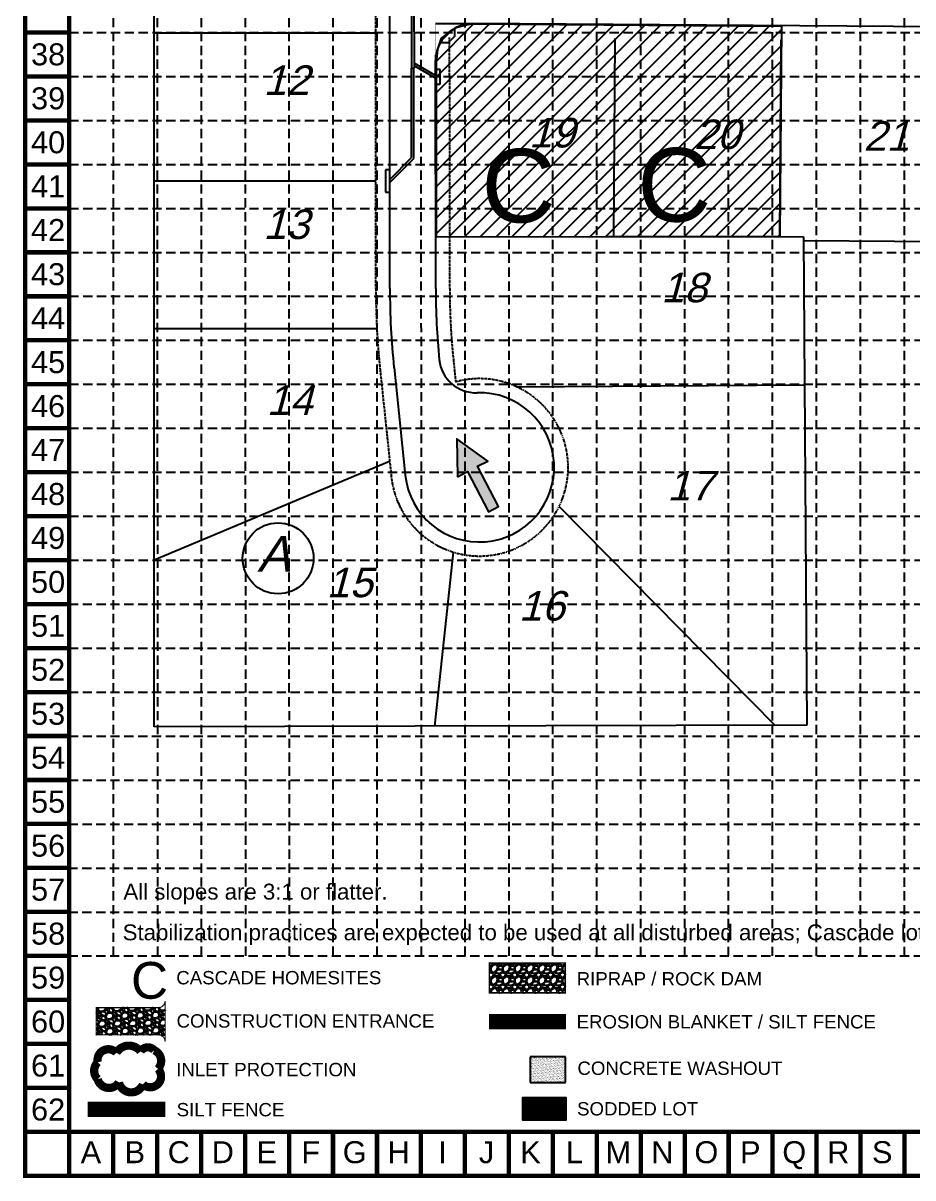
# Model space of a CAD drawing. Header units: inches. Extents: x 2410449 to 2411642, y 7107064 to 7108971.
# Drawn here: x 2410449 to 2411051, y 7107064 to 7107846 of the extents above; entities that cross this region are included whole.
import ezdxf
from ezdxf.enums import TextEntityAlignment as Align

# ---------------------------------------------------------------- set-up
doc = ezdxf.new("R2010")
doc.units = ezdxf.units.IN
doc.header["$MEASUREMENT"] = 0
for name, pattern in [('ACAD_ISO02W100', [15, 12, -3]), ('DASHED', [0.75, 0.5, -0.25]), ('HIDDEN', [0.375, 0.25, -0.125]), ('HIDDEN2', [0.1875, 0.125, -0.0625]), ('PHANTOM2', [1.25, 0.625, -0.125, 0.125, -0.125, 0.125, -0.125])]:
    doc.linetypes.add(name, pattern=pattern)
for name, color, linetype in [('ADA Ramps', 4, 'Continuous'), ('BASE', 7, 'Continuous'), ('BDNY-FRZ', 3, 'Continuous'), ('FLOW ARROWS', 250, 'Continuous'), ('GRID', 254, 'DASHED'), ('LEGEND', 7, 'Continuous'), ('LOT NO', 11, 'Continuous'), ('LOTLINE', 120, 'Continuous'), ('PBC', 4, 'Continuous'), ('PROP-INT', 7, 'HIDDEN2'), ('PROW', 5, 'PHANTOM2'), ('PSD', 3, 'Continuous'), ('PSD-INLET', 3, 'Continuous'), ('SODDED LOT', 2, 'Continuous')]:
    doc.layers.add(name, color=color, linetype=linetype)
doc.styles.add("L200'", font='ARIAL.TTF', dxfattribs={"height": 0.001969})
doc.styles.get("Standard").update_dxf_attribs({"font": 'ARIAL.TTF'})

# ---------------------------------------------------------------- blocks, each defined once
blk = doc.blocks.new('A$C3DC423C3')
blk.add_circle((23.99, 23.99), 23.99)
at = {"layer": 'LOT NO', "color": 7, "oblique": 15}
blk.add_text('A', height=24, dxfattribs=at).set_placement((9.86, 15))
blk = doc.blocks.new('arrow')
blk.add_lwpolyline([(-67.01, -25.36), (-59.33, -25.42), (-59.57, -56.14), (-51.89, -56.2), (-51.65, -25.48), (-43.97, -25.54), (-55.3, -2.41), (-67.01, -25.36)], close=True)
at = {"color": 254}
for points in [[(-43.97, -25.54), (-67.01, -25.36), (-55.3, -2.41), (-67.01, -25.36)], [(-59.57, -56.14), (-51.89, -56.2), (-59.33, -25.42), (-51.65, -25.48)]]:
    blk.add_solid(points, dxfattribs=at)

msp = doc.modelspace()

# ---------------------------------------------------------------- hatches: boundary and pattern name
at = {"layer": 'BASE'}
h = msp.add_hatch(dxfattribs=at)
h.set_pattern_fill('AR-SAND', color=30, scale=1.29438, style=0)
h.set_pattern_definition([(37.5, (2411383.0524, 7107076.5996), (-0.043989, 1.3455216), [0, -1.0614322, 0, -1.1871282, 0, -1.1347549]), (7.5, (2411383.0524, 7107076.5996), (1.235854, 1.970735), [0, -0.5726148, 0, -0.9566856, 0, -0.3666131]), (327.5, (2411382.1935, 7107076.5996), (2.1746385, 0.0039518), [0, -0.3491553, 0, -1.2569592, 0, -1.6410301]), (317.5, (2411382.1935, 7107076.5996), (2.0992103, 0.61289), [0, -0.1745777, 0, -0.8240066, 0, -0.9427194])])
h.paths.add_polyline_path([(2410816.05, 7107128.97), (2410816.05, 7107146.43), (2410792.14, 7107146.43), (2410792.14, 7107128.97)])
at = {"layer": 'LEGEND', "linetype": 'ACAD_ISO02W100'}
h = msp.add_hatch(dxfattribs=at)
h.set_pattern_fill('GRAVEL', color=240, scale=8.068076, style=0)
h.set_pattern_definition([(228.0128, (2410190.412, 7106782.2352), (-64.54459065, -72.61269136), [1.08545, -107.45941]), (184.9697, (2410189.68588, 7106781.42842), (96.81691586, 8.06800548), [1.86266, -184.40333]), (132.5104, (2410187.8302, 7106781.26706), (80.68068126, -88.74890174), [1.313386, -130.025365]), (267.2737, (2410184.68367, 7106779.25004), (8.06804349, 161.36151467), [1.696216, -167.92536]), (292.8337, (2410184.603, 7106777.55574), (-40.340458, 96.81687843), [1.663274, -164.664365]), (357.2737, (2410185.24843, 7106776.0228), (-161.36151467, 8.06804349), [1.696216, -167.92536]), (37.6942, (2410186.94273, 7106775.94213), (-104.88504226, -80.68067873), [2.24316, -222.07256]), (72.2553, (2410188.7177, 7106777.3137), (56.47661614, 177.49763312), [2.11777, -209.6596]), (121.4296, (2410189.36315, 7106779.3307), (-64.54467135, 104.88494294), [1.70196, -168.49428]), (175.2364, (2410188.47566, 7106780.783), (88.7488394, -8.0680073), [1.94305, -95.20945]), (222.3974, (2410186.53933, 7106780.94433), (-96.816966685, -88.74876788), [2.512786, -248.766]), (138.8141, (2410192.6711, 7106779.16936), (-56.4765531, 48.408432), [0.857645, -84.90717]), (171.4692, (2410192.0256, 7106779.73412), (104.88496915, -16.13621505), [1.63166, -161.535065]), (225, (2410190.412, 7106779.976), (-9e-16, -8.06808), [1.140995, -10.26898]), (203.1986, (2410189.8472, 7106780.9443), (40.3403759, 16.1361619), [0.61445, -60.83018]), (291.8014, (2410189.2825, 7106780.7023), (-8.068075, 24.204229), [0.86896, -42.57896]), (30.9638, (2410189.6052, 7106779.8955), (24.204211, 16.1361713), [1.41134, -45.63322]), (161.5651, (2410190.8154, 7106780.6216), (16.136155, -8.068063), [1.02054, -24.49296]), (16.3895, (2410184.603, 7106780.7023), (80.68077388, 24.20416803), [1.42966, -141.537]), (70.3462, (2410185.97456, 7106781.1057), (-32.2722641, -88.748849), [1.19941, -118.74116]), (293.1986, (2410190.8154, 7106782.2352), (-16.1361619, 40.3403759), [1.22889, -60.21574]), (343.6105, (2410191.2995, 7106781.1057), (-80.68077388, 24.20416803), [1.42966, -141.537]), (339.444, (2410184.603, 7106775.7001), (-40.340393, 16.1361189), [1.37867, -67.555]), (294.7751, (2410185.8939, 7106775.216), (-40.34031506, 88.74885937), [1.15517, -114.36209]), (66.8014, (2410190.8961, 7106774.1671), (16.1361619, 40.3403759), [1.22889, -60.21574]), (17.354, (2410191.38017, 7106775.2967), (-104.88499928, -32.2722581), [1.35246, -133.893136]), (69.444, (2410186.9427, 7106774.16715), (-16.1361189, -40.340393), [0.68934, -68.244334]), (101.3099, (2410190.412, 7106774.1671), (-8.0680565, 32.2723085), [0.41139, -40.72788]), (165.9638, (2410190.3313, 7106774.5706), (24.204231, -8.06806), [1.663274, -31.60225]), (186.009, (2410188.7177, 7106774.97396), (80.68075414, 8.0680701), [1.541406, -152.59896]), (303.6901, (2410189.6052, 7106779.1694), (-8.0680864, 16.1361477), [1.16359, -27.92626]), (353.1572, (2410190.25064, 7106778.2012), (137.15728033, -16.13621576), [2.03149, -201.11746]), (60.9454, (2410192.26766, 7106777.95915), (-32.2723027, -56.4765324), [0.83066, -82.235265]), (90, (2410192.671, 7106778.685), (-8.068076, 8.068076), [0.484085, -7.58399]), (120.2564, (2410188.55635, 7106775.216), (32.2722612, -56.4765491), [1.12085, -110.96444]), (48.0128, (2410187.9916, 7106776.18417), (64.54459065, 72.61269136), [2.17089, -106.37396]), (0, (2410189.444, 7106777.798), (8.068076, 8.068076), [2.0977, -5.97038]), (325.3048, (2410191.54153, 7106777.7978), (-80.68070983, 56.47659877), [1.275676, -126.2918]), (254.0546, (2410192.5904, 7106777.0717), (-8.0680747, -32.2723035), [1.17473, -57.56175]), (207.646, (2410192.26766, 7106775.94213), (-153.29340285, -80.68081838), [1.91266, -189.35349]), (175.4261, (2410190.57336, 7106775.05464), (-104.8849875, 8.06803367), [2.023465, -200.322846])])
h.paths.add_polyline_path([(2410764.48, 7107189.69), (2410815.83, 7107189.6), (2410815.83, 7107209.77), (2410764.48, 7107209.69)])
at = {"layer": 'LEGEND'}
h = msp.add_hatch(dxfattribs=at)
h.set_pattern_fill('GRAVEL', color=4, scale=7.34076, angle=-43.93426, style=0)
h.set_pattern_definition([(184.078545, (2400237.8356, 7102720.7535), (-88.13010513, -6.831090986), [0.9875965, -97.772226]), (141.0354448, (2400236.8505, 7102720.68328), (68.529401225, -55.832795454), [1.6947465, -167.779856]), (88.576145, (2400235.53277, 7102721.749), (-3.162443002, -109.0824095), [1.1949876, -118.3039203]), (223.339445, (2400232.19778, 7102722.4138), (107.151483407, 100.633734486), [1.5433067, -152.7873305]), (248.899445, (2400231.07533, 7102721.3546), (34.687279432, 88.902502311), [1.5133343, -149.8203055]), (313.339445, (2400230.53052, 7102719.9427), (-100.633734486, 107.151483407), [1.5433067, -152.7873305]), (353.7599448, (2400231.58972, 7102718.82027), (-119.6550979194, 13.3489533363), [2.040944, -202.053306]), (28.3210448, (2400233.61857, 7102718.59843), (149.05614721, 80.646788609), [1.9268614, -190.7593413]), (77.495345, (2400235.3148, 7102719.51256), (23.921493429, 109.468608213), [1.5485333, -153.304964]), (131.302145, (2400235.6501, 7102721.02436), (53.05662411, -61.312143518), [1.76789, -86.626567]), (178.4631448, (2400234.48322, 7102722.35247), (-119.4620156925, 2.9693382595), [2.286265, -226.3404006]), (94.879845, (2400237.3803, 7102717.3186), (-6.44492256, 67.37089597), [0.78033, -77.2530113]), (127.534945, (2400237.31395, 7102718.0961), (58.535965939, -76.7850805), [1.4845732, -146.9731037]), (181.065745, (2400236.4095, 7102719.2733), (-5.0932593, -5.2863502), [1.0381376, -9.3432604]), (159.264345, (2400236.6506, 7102720.2642), (36.61826336, -14.893583195), [0.5590576, -55.346503]), (247.867145, (2400236.1278, 7102720.4622), (9.99342651, 20.95230426), [0.790622, -38.740581]), (347.029545, (2400235.8299, 7102719.7298), (26.0455632, -4.70705293), [1.284112, -41.5195064]), (117.630845, (2400237.0813, 7102719.4416), (5.47944974, -15.47285773), [0.92854, -22.2849833]), (332.455245, (2400233.0617, 7102723.41626), (68.14323284, -35.0735814), [1.3007826, -128.777812]), (26.411945, (2400234.21504, 7102722.8147), (-77.171214767, -37.77683831), [1.0912847, -108.0369574]), (249.264345, (2400238.0999, 7102720.4989), (14.893583195, 36.61826336), [1.118108, -54.7874527]), (299.676245, (2400237.70403, 7102719.45317), (-37.58376077, 66.791595432), [1.3007826, -128.777812]), (295.509745, (2400229.9039, 7102720.1387), (-16.24525729, 36.038973876), [1.254389, -61.4650923]), (250.840845, (2400230.4441, 7102719.0066), (29.594151068, 83.616100618), [1.0510353, -104.05265]), (22.867145, (2400233.0595, 7102715.1616), (36.03899128, 16.24521897), [1.118108, -54.7874527]), (333.419745, (2400234.08975, 7102715.59607), (-89.095544298, 45.066995658), [1.230539, -121.823022]), (25.509745, (2400230.4692, 7102717.6573), (-36.038973876, -16.24525729), [0.6271945, -62.092287]), (57.375645, (2400232.7423, 7102715.4672), (15.08669872, 26.23864371), [0.3743053, -37.0563685]), (122.029545, (2400232.9441, 7102715.7824), (10.7658006, -20.5661142), [1.5133343, -28.753389]), (142.074745, (2400232.14153, 7102717.0654), (57.956738112, -45.64623104), [1.402452, -138.842566]), (259.755845, (2400235.3715, 7102719.254), (4.9001576, 15.6659592), [1.058699, -25.408785]), (309.2229448, (2400235.18323, 7102718.2122), (79.681365278, -97.158117357), [1.8483593, -182.987253]), (17.011145, (2400236.352, 7102716.7803), (-56.79820023, -16.631410635), [0.7557753, -74.821972]), (46.065745, (2400237.075, 7102717.0014), (-0.193091, 10.3796062), [0.4404456, -6.9003142]), (76.322145, (2400232.1886, 7102717.32585), (-14.507449518, -57.377457455), [1.0198077, -100.961287]), (4.078545, (2400232.42974, 7102718.31674), (88.13010513, 6.831090986), [1.975193, -96.7846297]), (316.065745, (2400234.4, 7102718.457), (10.3796062, 0.193091), [1.9085976, -5.4321623]), (281.370545, (2400235.7744, 7102717.13297), (-17.21060693, 87.93703312), [1.160677, -114.906925]), (210.120345, (2400236.0032, 7102715.9951), (-25.65937947, -16.052137585), [1.0688293, -52.3727097]), (163.7117448, (2400235.0787, 7102715.45872), (-151.373216187, 43.908349403), [1.740237, -172.283772]), (131.4918448, (2400233.40832, 7102715.9468), (-63.6293024465, 71.498674264), [1.841055, -182.264269])])
edge = h.paths.add_edge_path()
edge.add_line((2410545.12, 7107156.66), (2410545.12, 7107184.19))
edge.add_arc((2410540.53, 7107184.19), 4.59, 270.03906, 360, ccw=False)
edge.add_line((2410540.53, 7107179.6), (2410498.48, 7107179.6))
edge.add_line((2410498.48, 7107179.6), (2410498.48, 7107161.23))
edge.add_line((2410498.48, 7107161.23), (2410540.53, 7107161.25))
edge.add_arc((2410540.53, 7107156.66), 4.59, 0, 90.03906, ccw=False)
h = msp.add_hatch(dxfattribs=at)
h.set_pattern_fill('ANSI31', color=2, scale=3.48751, style=0)
h.set_pattern_definition([(45, (2410751.5395, 7107066.8935), (-0.3082553, 0.3082553), [])])
h.paths.add_polyline_path([(2410786.9, 7107118.58), (2410786.9, 7107117.7), (2410786.9, 7107103.72), (2410816.39, 7107103.72), (2410816.39, 7107118.58)])

# ---------------------------------------------------------------- linework, layer by layer
at = {"layer": 'ADA Ramps', "color": 7}
for p, q in [((2410741.09, 7107836.83), (2410736.67, 7107832.32)), ((2410741.09, 7107836.83), (2410741.09, 7107841.97)), ((2410736.67, 7107832.32), (2410731.45, 7107832.32))]:
    msp.add_line(p, q, dxfattribs=at)
msp.add_arc((2410750.36, 7107823.06), 21.05, 116.09549, 153.90451, dxfattribs=at)
at = {"layer": 'BASE', "color": 30, "linetype": 'Continuous'}
for p, q in [((2410816.05, 7107146.43), (2410792.14, 7107146.43)), ((2410792.14, 7107146.43), (2410792.14, 7107128.97)), ((2410816.05, 7107128.97), (2410816.05, 7107146.43)), ((2410792.14, 7107128.97), (2410816.05, 7107128.97))]:
    msp.add_line(p, q, dxfattribs=at)
at = {"layer": 'BASE', "const_width": 2.97}
for points in [[(2411640.27, 7107065.93), (2411640.27, 7108969.5), (2410450.54, 7108969.5), (2410450.54, 7107065.93)], [(2411610.53, 7107095.68), (2411610.53, 7108939.76), (2410480.28, 7108939.76), (2410480.28, 7107095.68)]]:
    msp.add_lwpolyline(points, close=True, dxfattribs=at)
for points in [[(2410480.28, 7107839.26), (2410450.54, 7107839.26)], [(2410480.28, 7107809.51), (2410450.54, 7107809.51)], [(2410480.28, 7107779.77), (2410450.54, 7107779.77)], [(2410480.28, 7107750.03), (2410450.54, 7107750.03)], [(2410480.28, 7107720.28), (2410450.54, 7107720.28)], [(2410480.28, 7107690.54), (2410450.54, 7107690.54)], [(2410480.28, 7107660.8), (2410450.54, 7107660.8)], [(2410480.28, 7107631.05), (2410450.54, 7107631.05)], [(2410480.28, 7107601.31), (2410450.54, 7107601.31)], [(2410480.28, 7107571.57), (2410450.54, 7107571.57)], [(2410480.28, 7107541.82), (2410450.54, 7107541.82)], [(2410480.28, 7107512.08), (2410450.54, 7107512.08)], [(2410480.28, 7107482.34), (2410450.54, 7107482.34)], [(2410480.28, 7107452.59), (2410450.54, 7107452.59)], [(2410480.28, 7107422.85), (2410450.54, 7107422.85)], [(2410480.28, 7107393.11), (2410450.54, 7107393.11)], [(2410480.28, 7107363.36), (2410450.54, 7107363.36)], [(2410480.28, 7107333.62), (2410450.54, 7107333.62)], [(2410480.28, 7107303.88), (2410450.54, 7107303.88)], [(2410480.28, 7107274.13), (2410450.54, 7107274.13)], [(2410480.28, 7107244.39), (2410450.54, 7107244.39)], [(2410480.28, 7107214.65), (2410450.54, 7107214.65)], [(2410480.28, 7107184.91), (2410450.54, 7107184.91)], [(2410480.28, 7107155.16), (2410450.54, 7107155.16)], [(2410480.28, 7107125.42), (2410450.54, 7107125.42)], [(2410480.28, 7107095.68), (2410450.54, 7107095.68)], [(2410480.28, 7107095.68), (2410480.28, 7107065.93)], [(2410510.03, 7107095.68), (2410510.03, 7107065.93)], [(2410539.77, 7107095.68), (2410539.77, 7107065.93)], [(2410569.51, 7107095.68), (2410569.51, 7107065.93)], [(2410599.26, 7107095.68), (2410599.26, 7107065.93)], [(2410629, 7107095.68), (2410629, 7107065.93)], [(2410658.74, 7107095.68), (2410658.74, 7107065.93)], [(2410688.49, 7107095.68), (2410688.49, 7107065.93)], [(2410718.23, 7107095.68), (2410718.23, 7107065.93)], [(2410747.97, 7107095.68), (2410747.97, 7107065.93)], [(2410777.72, 7107095.68), (2410747.97, 7107095.68)], [(2410777.72, 7107095.68), (2410777.72, 7107065.93)], [(2410807.46, 7107095.68), (2410807.46, 7107065.93)], [(2410837.2, 7107095.68), (2410837.2, 7107065.93)], [(2410866.95, 7107095.68), (2410866.95, 7107065.93)], [(2410896.69, 7107095.68), (2410896.69, 7107065.93)], [(2410926.43, 7107095.68), (2410926.43, 7107065.93)], [(2410956.18, 7107095.68), (2410956.18, 7107065.93)], [(2410985.92, 7107095.68), (2410985.92, 7107065.93)], [(2411015.66, 7107095.68), (2411015.66, 7107065.93)], [(2411045.4, 7107095.68), (2411045.4, 7107065.93)]]:
    msp.add_lwpolyline(points, dxfattribs=at)
at = {"layer": 'BDNY-FRZ', "color": 7}
for p, q in [((2410537.77, 7107369.64), (2410537.43, 7108862.22)), ((2410977, 7107700.98), (2410979.37, 7107370.61)), ((2411564.18, 7107694.37), (2410977.02, 7107698.26)), ((2410979.37, 7107370.61), (2410537.77, 7107369.64))]:
    msp.add_line(p, q, dxfattribs=at)
at = {"layer": 'GRID', "color": 8, "linetype": 'HIDDEN', "ltscale": 25}
for p, q in [((2410510.3, 7107214.65), (2410510.14, 7108938.64)), ((2410540.17, 7107214.65), (2410539.8, 7108938.63)), ((2410569.82, 7107214.64), (2410569.55, 7108938.55)), ((2410599.72, 7107214.64), (2410599.25, 7108938.5)), ((2410629.2, 7107214.63), (2410629.07, 7108938.73)), ((2410658.76, 7107214.63), (2410658.85, 7108938.68)), ((2410688.72, 7107214.62), (2410688.56, 7108938.57)), ((2410718.57, 7107214.62), (2410718.27, 7108938.59)), ((2410748.08, 7107214.62), (2410748.09, 7108938.57)), ((2410777.9, 7107214.61), (2410777.87, 7108938.57)), ((2410807.46, 7107214.61), (2410807.52, 7108938.56)), ((2410837.21, 7107214.6), (2410837.4, 7108938.52)), ((2410866.95, 7107214.6), (2410866.95, 7108939.76)), ((2410896.69, 7107214.59), (2410896.69, 7108939.76)), ((2410926.43, 7107214.59), (2410926.43, 7108939.76)), ((2410956.18, 7107214.58), (2410956.18, 7108939.76)), ((2410985.92, 7107214.58), (2410985.92, 7108939.76)), ((2411015.66, 7107214.57), (2411015.66, 7108939.76)), ((2411045.4, 7107214.57), (2411045.4, 7108939.76)), ((2410480.28, 7107839.26), (2411610.53, 7107839.26)), ((2410480.28, 7107809.51), (2411610.53, 7107809.51)), ((2410480.28, 7107779.77), (2411610.53, 7107779.77)), ((2410480.28, 7107750.03), (2411610.53, 7107750.03)), ((2410480.28, 7107720.28), (2411610.53, 7107720.28)), ((2410480.28, 7107690.54), (2411610.53, 7107690.54)), ((2410480.28, 7107660.8), (2411610.53, 7107660.8)), ((2410480.28, 7107631.05), (2411610.53, 7107631.05)), ((2410480.28, 7107601.31), (2411610.53, 7107601.31)), ((2410480.28, 7107571.57), (2411610.53, 7107571.57)), ((2410480.28, 7107541.82), (2411610.53, 7107541.82)), ((2410480.28, 7107512.08), (2411610.53, 7107512.08)), ((2410480.28, 7107482.34), (2411610.53, 7107482.34)), ((2410480, 7107452.49), (2411610.24, 7107452.49)), ((2410480, 7107422.75), (2411610.24, 7107422.75)), ((2410480, 7107393.01), (2411610.24, 7107393.01)), ((2410480, 7107363.27), (2411610.24, 7107363.27)), ((2410480, 7107333.52), (2411610.24, 7107333.52)), ((2410479.85, 7107303.8), (2411609.3, 7107303.74)), ((2410479.64, 7107273.97), (2411609.3, 7107274.18)), ((2410479.73, 7107244.3), (2411609.41, 7107244.22)), ((2410479.74, 7107214.66), (2411609.37, 7107214.48))]:
    msp.add_line(p, q, dxfattribs=at)
at = {"layer": 'LEGEND', "color": 240, "linetype": 'Continuous', "const_width": 1.01}
msp.add_lwpolyline([(2410764.48, 7107189.69), (2410815.83, 7107189.6), (2410815.83, 7107209.77), (2410764.48, 7107209.69)], close=True, dxfattribs=at)
at = {"layer": 'LEGEND', "color": 4, "const_width": 0.734}
msp.add_lwpolyline([(2410545.12, 7107156.66), (2410545.12, 7107184.19, -0.414014), (2410540.53, 7107179.6), (2410498.48, 7107179.6), (2410498.48, 7107161.23), (2410540.53, 7107161.25, -0.414413)], format="xyb", close=True, dxfattribs=at)
at = {"layer": 'LEGEND', "color": 84, "const_width": 10.48}
msp.add_lwpolyline([(2410764.22, 7107170.09), (2410816.34, 7107170.09)], dxfattribs=at)
at = {"layer": 'LEGEND', "color": 170, "ltscale": 100, "const_width": 5.58}
msp.add_lwpolyline([(2410512.18, 7107149.05, 0.520567), (2410512.18, 7107149.05, 0.765195), (2410499.56, 7107142.7, 0.417879), (2410499.48, 7107131.27, 0.6649), (2410513.9, 7107129.07, 0.744833), (2410530.16, 7107127.7, 0.975642), (2410540.3, 7107138.17, 0.520567), (2410537.77, 7107150.78, 0.520567), (2410528.52, 7107149.94, 0.540264), (2410512.18, 7107149.05)], format="xyb", close=True, dxfattribs=at)
at = {"layer": 'LEGEND', "color": 2}
msp.add_lwpolyline([(2410786.9, 7107117.7), (2410786.9, 7107103.72), (2410816.39, 7107103.72), (2410816.39, 7107118.58), (2410786.9, 7107118.58)], close=True, dxfattribs=at)
at = {"layer": 'LEGEND', "color": 200, "const_width": 10.48}
msp.add_lwpolyline([(2410492.72, 7107110.85), (2410545.33, 7107110.85)], dxfattribs=at)
at = {"layer": 'LOTLINE', "color": 7}
for p, q in [((2410687.66, 7107838.78), (2410537.66, 7107838.75)), ((2410848.85, 7107700.95), (2410849.74, 7107835.11)), ((2410961.05, 7107700.97), (2410961.94, 7107834.36)), ((2410687.69, 7107738.78), (2410537.69, 7107738.75)), ((2410977, 7107700.98), (2410737.7, 7107700.92)), ((2410688.42, 7107638.78), (2410537.71, 7107638.75)), ((2410782.98, 7107599.58), (2410977.72, 7107600.98)), ((2410537.75, 7107482.57), (2410697.07, 7107549.33)), ((2410811.69, 7107518.63), (2410957.9, 7107370.56)), ((2410739.95, 7107487.83), (2410727.41, 7107370.06))]:
    msp.add_line(p, q, dxfattribs=at)
at = {"layer": 'PBC', "color": 7}
for p, q in [((2410697.2, 7107666.13), (2410696.99, 7108593.65)), ((2411215.96, 7107842.18), (2410753.33, 7107845.24)), ((2410728.2, 7107666.13), (2410728.17, 7107820.24)), ((2410700.01, 7107612.58), (2410707.62, 7107539.84))]:
    msp.add_line(p, q, dxfattribs=at)
for centre, radius, start, end in [((2410753.17, 7107820.25), 25, 89.62072, 180.01311), ((2411212.7, 7107666.25), 515.5, 180.01311, 185.97598), ((2411212.7, 7107666.25), 484.5, 180.01311, 185.7057), ((2410755.48, 7107620.56), 25, 185.7057, 271.79453), ((2410757.84, 7107545.1), 50.5, 185.97598, 91.79453)]:
    msp.add_arc(centre, radius, start, end, dxfattribs=at)
at = {"layer": 'PROP-INT', "color": 7}
for q in [(2410753.33, 7107845.24), (2410728.17, 7107820.24)]:
    msp.add_line((2410728.16, 7107845.41), q, dxfattribs=at)
at = {"layer": 'PROW', "color": 7}
for p, q in [((2410687.7, 7107666.13), (2410687.49, 7108602.82)), ((2410737.7, 7107666.14), (2410737.66, 7107835.85)), ((2410690.56, 7107611.59), (2410698.17, 7107538.85)), ((2410740.28, 7107616.79), (2410741.74, 7107602.9))]:
    msp.add_line(p, q, dxfattribs=at)
for centre, radius, start, end in [((2411212.7, 7107666.25), 525, 180.01311, 185.97598), ((2411212.7, 7107666.25), 475, 180.01311, 185.97598), ((2410757.84, 7107545.1), 60, 185.97598, 105.57005)]:
    msp.add_arc(centre, radius, start, end, dxfattribs=at)
at = {"layer": 'PSD', "color": 5}
for p, q in [((2410711.73, 7108086.31), (2410711.79, 7107815.18)), ((2410713.48, 7108086.31), (2410713.54, 7107815.19)), ((2410711.79, 7107815.18), (2410713.54, 7107815.19)), ((2410711.93, 7107754.6), (2410711.92, 7107815.18)), ((2410713.43, 7107753.98), (2410713.42, 7107815.19)), ((2410728.17, 7107810.11), (2410713.54, 7107818.55)), ((2410728.17, 7107808.37), (2410713.54, 7107816.81)), ((2410697.19, 7107739.84), (2410711.93, 7107754.6)), ((2410697.19, 7107737.72), (2410713.43, 7107753.98))]:
    msp.add_line(p, q, dxfattribs=at)
at = {"layer": 'PSD-INLET', "color": 5}
for p, q in [((2410731.17, 7107814.24), (2410728.17, 7107814.24)), ((2410728.17, 7107814.24), (2410728.17, 7107804.24)), ((2410731.17, 7107804.24), (2410731.17, 7107814.24)), ((2410728.17, 7107804.24), (2410731.17, 7107804.24)), ((2410694.19, 7107746.28), (2410694.19, 7107731.28)), ((2410697.19, 7107746.28), (2410694.19, 7107746.28)), ((2410697.19, 7107731.28), (2410697.19, 7107746.28)), ((2410694.19, 7107731.28), (2410697.19, 7107731.28))]:
    msp.add_line(p, q, dxfattribs=at)
at = {"layer": 'SODDED LOT'}
for p, q in [((2410728.45, 7107808.99), (2410764.2, 7107844.74)), ((2410728.46, 7107798.39), (2410774.74, 7107844.67)), ((2410728.47, 7107787.8), (2410785.27, 7107844.6)), ((2410728.48, 7107777.2), (2410795.81, 7107844.52)), ((2410728.5, 7107766.61), (2410806.34, 7107844.45)), ((2410728.53, 7107819.68), (2410753.67, 7107844.81)), ((2410751.77, 7107844.83), (2410741.82, 7107842.34)), ((2410962.42, 7107843.38), (2410751.77, 7107844.83)), ((2410728.51, 7107756.01), (2410816.87, 7107844.38)), ((2410728.52, 7107745.42), (2410827.41, 7107844.31)), ((2410728.53, 7107734.82), (2410837.94, 7107844.23)), ((2410728.54, 7107724.23), (2410848.48, 7107844.16)), ((2410728.56, 7107713.63), (2410859.01, 7107844.09)), ((2410728.57, 7107703.04), (2410869.55, 7107844.02)), ((2410730.91, 7107832.67), (2410738.38, 7107840.14)), ((2410737.46, 7107839.54), (2410731.86, 7107835.5)), ((2410737.15, 7107701.02), (2410880.08, 7107843.94)), ((2410741.82, 7107842.34), (2410737.46, 7107839.54)), ((2410747.78, 7107701.03), (2410890.61, 7107843.87)), ((2410758.4, 7107701.05), (2410901.15, 7107843.8)), ((2410769.02, 7107701.07), (2410911.68, 7107843.73)), ((2410779.65, 7107701.09), (2410922.22, 7107843.66)), ((2410790.27, 7107701.1), (2410932.75, 7107843.58)), ((2410800.89, 7107701.12), (2410943.29, 7107843.51)), ((2410811.52, 7107701.14), (2410953.82, 7107843.44)), ((2410822.14, 7107701.15), (2410962.41, 7107841.42)), ((2410961.37, 7107701.38), (2410962.42, 7107843.38)), ((2410731.86, 7107835.5), (2410729.37, 7107828.04)), ((2410832.77, 7107701.17), (2410962.33, 7107830.74)), ((2410729.37, 7107828.04), (2410728.44, 7107818.71)), ((2410728.44, 7107818.71), (2410728.57, 7107701)), ((2410843.39, 7107701.19), (2410962.25, 7107820.05)), ((2410854.01, 7107701.21), (2410962.17, 7107809.36)), ((2410864.64, 7107701.22), (2410962.09, 7107798.68)), ((2410875.26, 7107701.24), (2410962.01, 7107787.99)), ((2410885.88, 7107701.26), (2410961.93, 7107777.31)), ((2410896.51, 7107701.27), (2410961.85, 7107766.62)), ((2410907.13, 7107701.29), (2410961.77, 7107755.93)), ((2410917.76, 7107701.31), (2410961.7, 7107745.25)), ((2410928.38, 7107701.33), (2410961.62, 7107734.56)), ((2410939, 7107701.34), (2410961.54, 7107723.88)), ((2410949.63, 7107701.36), (2410961.46, 7107713.19)), ((2410728.57, 7107701), (2410961.37, 7107701.38)), ((2410960.25, 7107701.38), (2410961.38, 7107702.5))]:
    msp.add_line(p, q, dxfattribs=at)

# ---------------------------------------------------------------- block references
at = {"layer": 'BASE'}
msp.add_blockref('A$C3DC423C3', (2410597.6, 7107459.56), dxfattribs=at)
at = {"layer": 'FLOW ARROWS', "rotation": 27.87501908078611}
msp.add_blockref('arrow', (2410790.32, 7107592.47), dxfattribs=at)

# ---------------------------------------------------------------- texts
at = {"color": 240}
for height, p in [(49.7, (2410759.11, 7107710.84)), (49.7, (2410864.52, 7107711.42)), (24.85, (2410522.06, 7107185.67))]:
    msp.add_text('C', height=height, rotation=359.90399, dxfattribs=at).set_placement(p)
at = {"layer": 'BASE'}
for s, height, p in [('38', 14.872, (2410465.98, 7107824.48)), ('39', 14.872, (2410465.98, 7107794.73)), ('40', 14.872, (2410465.98, 7107764.99)), ('41', 14.872, (2410465.98, 7107735.25)), ('42', 14.872, (2410465.95, 7107705.63)), ('43', 14.872, (2410465.98, 7107675.76)), ('44', 14.872, (2410465.98, 7107646.02)), ('45', 14.872, (2410465.98, 7107616.27)), ('46', 14.872, (2410465.98, 7107586.53)), ('47', 14.872, (2410465.98, 7107556.79)), ('48', 14.872, (2410465.98, 7107527.04)), ('49', 14.872, (2410465.99, 7107497.37)), ('50', 14.872, (2410465.99, 7107467.63)), ('51', 14.872, (2410465.99, 7107437.89)), ('52', 14.872, (2410465.99, 7107408.14)), ('53', 14.872, (2410465.99, 7107378.4)), ('54', 14.872, (2410465.99, 7107348.66)), ('55', 14.872, (2410465.99, 7107318.91)), ('56', 14.872, (2410465.99, 7107289.17)), ('57', 14.872, (2410465.99, 7107259.43)), ('58', 14.872, (2410465.99, 7107229.68)), ('59', 14.872, (2410465.99, 7107199.94)), ('60', 14.872, (2410465.99, 7107170.2)), ('61', 14.872, (2410465.99, 7107140.45)), ('62', 14.872, (2410465.99, 7107110.71)), ('A', 14.87, (2410494.93, 7107081.84)), ('B', 14.87, (2410524.67, 7107081.84)), ('C', 14.87, (2410554.42, 7107081.84)), ('D', 14.87, (2410584.16, 7107081.84)), ('E', 14.87, (2410613.9, 7107081.84)), ('F', 14.87, (2410643.65, 7107081.84)), ('G', 14.87, (2410673.39, 7107081.84)), ('H', 14.87, (2410703.13, 7107081.84)), ('I', 14.87, (2410732.88, 7107081.84)), ('J', 14.87, (2410762.62, 7107081.84)), ('K', 14.87, (2410792.36, 7107081.84)), ('L', 14.87, (2410822.11, 7107081.84)), ('M', 14.87, (2410851.85, 7107081.84)), ('N', 14.87, (2410881.59, 7107081.84)), ('O', 14.87, (2410911.34, 7107081.84)), ('P', 14.87, (2410941.08, 7107081.84)), ('Q', 14.87, (2410970.82, 7107081.84)), ('R', 14.87, (2411000.57, 7107081.84)), ('S', 14.87, (2411030.31, 7107081.84))]:
    msp.add_text(s, height=height, dxfattribs=at).set_placement(p, align=Align.MIDDLE_CENTER)
at = {"layer": 'BASE', "color": 7, "style": "L200'"}
for s, height, p in [('All slopes are 3:1 or flatter.', 10.7605, (2410516.91, 7107252.71)), ('Stabilization practices are expected to be used at all disturbed areas; Cascade lots are the disturbed area.', 10.76051, (2410516.43, 7107225.17))]:
    msp.add_text(s, height=height, dxfattribs=at).set_placement(p)
at = {"layer": 'LEGEND', "style": "L200'"}
for s, height, p in [('CASCADE HOMESITES ', 9.0284, (2410552.7, 7107195.37)), ('RIPRAP / ROCK DAM', 9.0284, (2410823.58, 7107194.63)), ('CONSTRUCTION ENTRANCE', 9.0284, (2410552.88, 7107166.13)), ('EROSION BLANKET / SILT FENCE', 9.0284, (2410823.54, 7107165.53)), ('INLET PROTECTION', 9.0284, (2410552.66, 7107133.21)), ('CONCRETE WASHOUT', 9.0284, (2410824.11, 7107134.14)), ('SILT FENCE', 9.028, (2410552.94, 7107106.09)), ('SODDED LOT', 9.028, (2410823.87, 7107106.68))]:
    msp.add_text(s, height=height, dxfattribs=at).set_placement(p)
at = {"layer": 'LOT NO', "color": 7, "oblique": 15}
for s, p in [('12', (2410611.64, 7107796.99)), ('19', (2410791.2, 7107761.48)), ('20', (2410903.01, 7107760.36)), ('21', (2411017.61, 7107759.25)), ('13', (2410611.5, 7107699.55)), ('18', (2410880.75, 7107656.73)), ('14', (2410613.81, 7107580.54)), ('17', (2410884.83, 7107522.69)), ('15', (2410654.39, 7107457.26)), ('16', (2410784.42, 7107441.41))]:
    msp.add_text(s, height=20, dxfattribs=at).set_placement(p)

doc.saveas('drawing.dxf')
